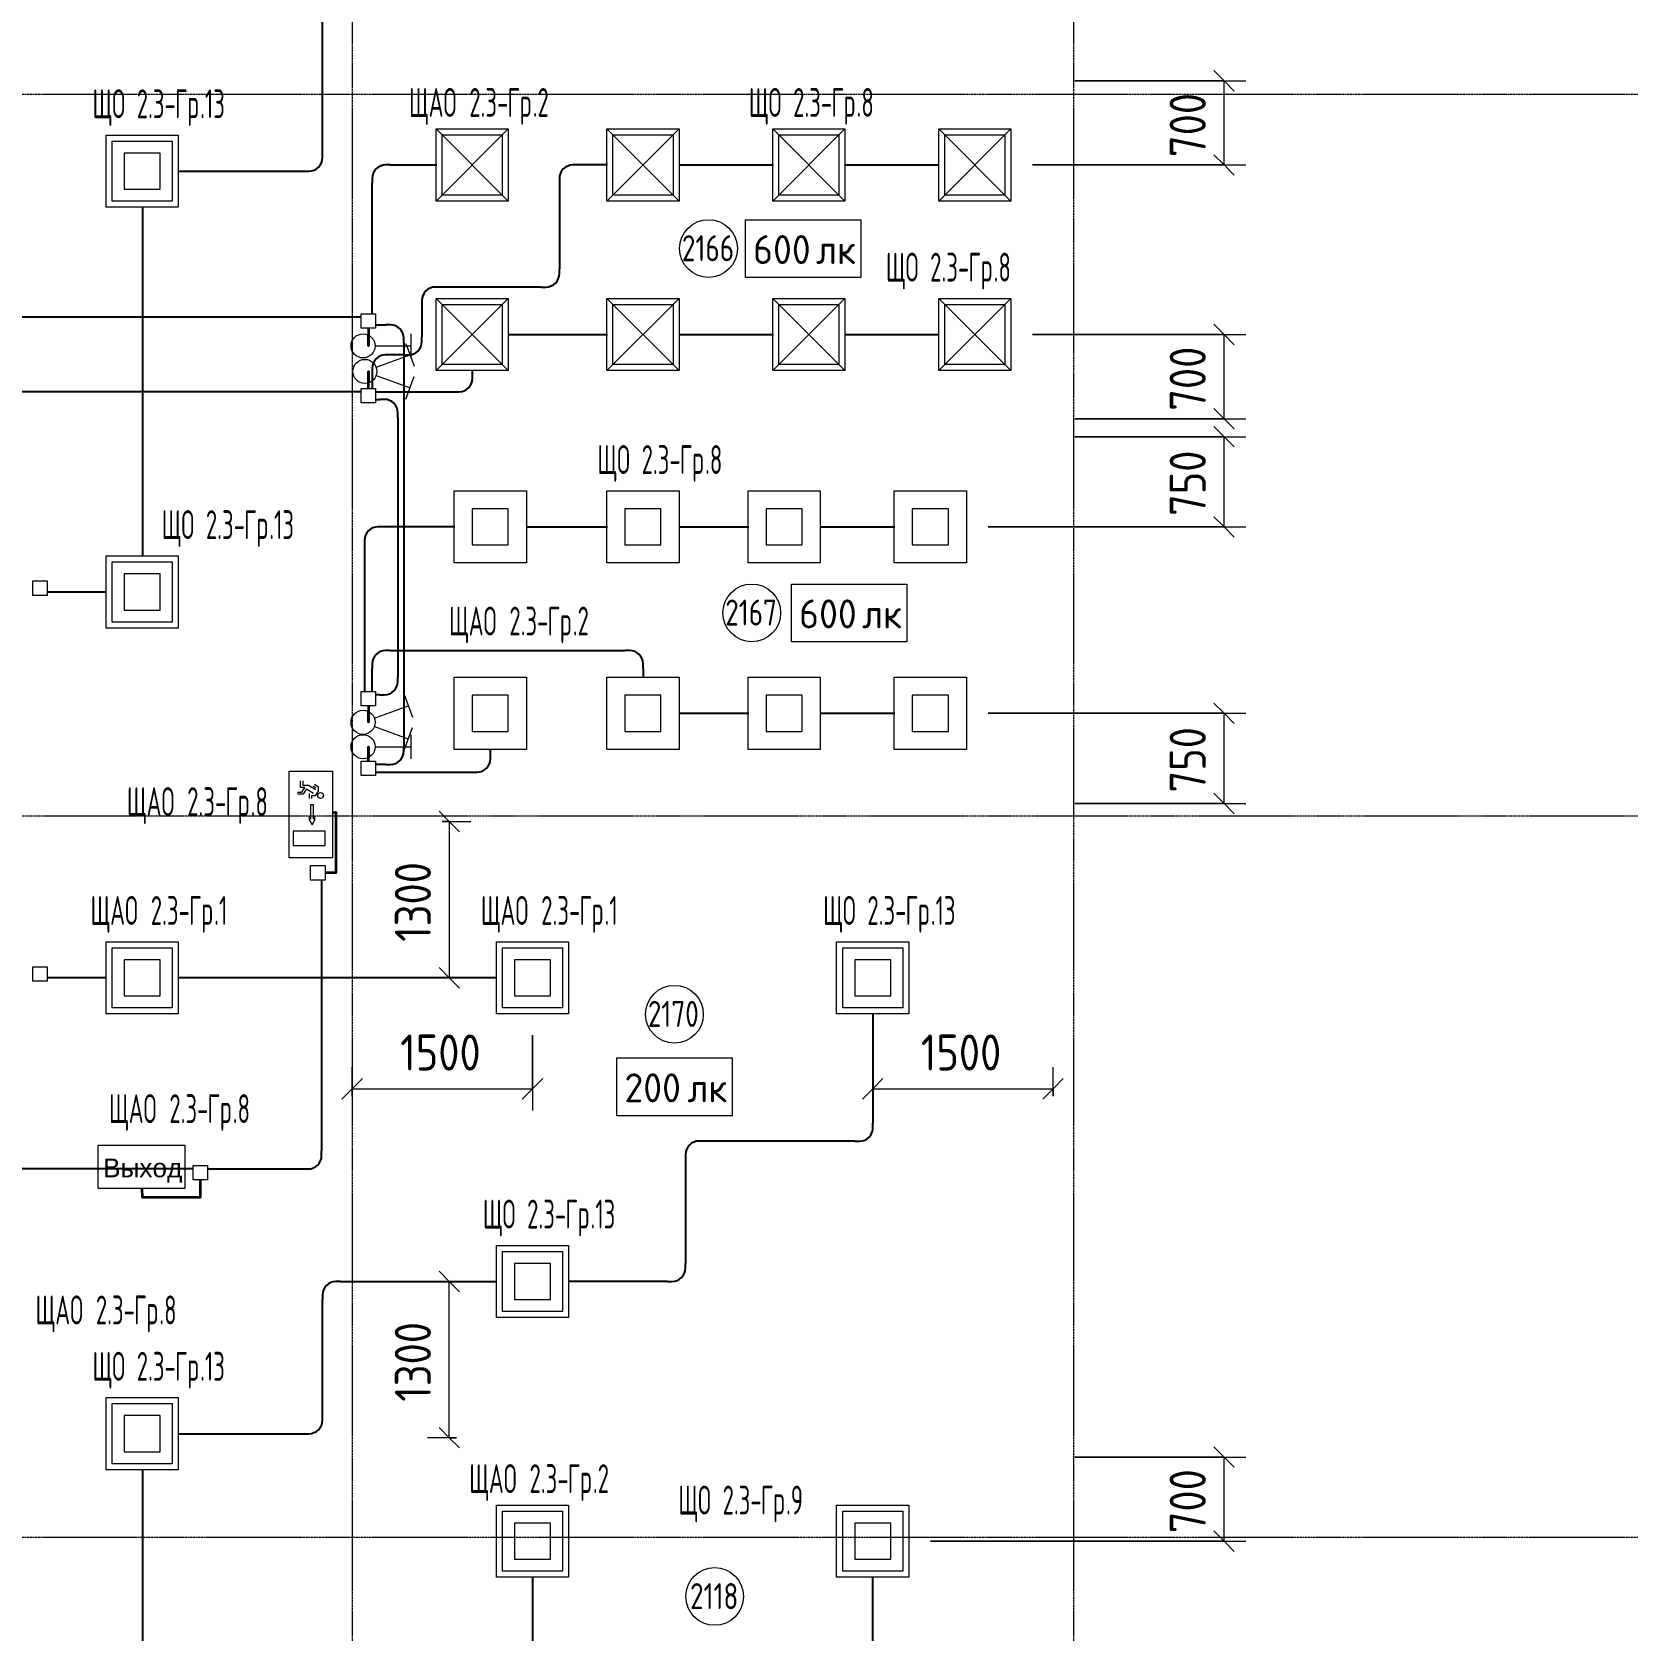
# Model space of a CAD drawing. Header units: millimetres. Extents: x -4730 to 98194, y -4296 to 93388.
# Drawn here: x 84838 to 98194, y 53724 to 67020 of the extents above; entities that cross this region are included whole.
import ezdxf

# ---------------------------------------------------------------- set-up
doc = ezdxf.new("R2010")
doc.units = ezdxf.units.MM
doc.linetypes.add('Линия сетки', pattern=[22.225, 12.7, -3.175, 3.175, -3.175])
for name, color, linetype, lineweight, true_color in [('Короба', 7, 'Continuous', 25, 0x008000), ('Соединительные детали коробов', 7, 'Continuous', 25, 0x008000), ('Типовые аннотации', 5, 'Continuous', 18, 0x0000ff)]:
    doc.layers.add(name, color=color, linetype=linetype, lineweight=lineweight, true_color=true_color)
for name, color, linetype, lineweight in [('Марки помещений', 7, 'Continuous', 9), ('Марки силовых электроприборов', 7, 'Continuous', 9), ('Оси', 7, 'Continuous', 9), ('Провода', 7, 'Continuous', 35), ('Размеры', 7, 'Continuous', 9), ('Размеры-120', 7, 'Continuous', 9)]:
    doc.layers.add(name, color=color, linetype=linetype, lineweight=lineweight)
doc.styles.add('Arial', font='arial.ttf', dxfattribs={"height": 156})
doc.styles.add('GOST Common', font='GOST_Common.ttf', dxfattribs={"width": 0.6, "height": 240})
doc.styles.add('GOST Common_2', font='GOST_Common.ttf', dxfattribs={"height": 240})
doc.styles.add('GOST Common_3', font='GOST_Common.ttf', dxfattribs={"width": 0.9, "height": 300})
doc.styles.add('GOST Common_4', font='GOST_Common.ttf', dxfattribs={"width": 0.8, "height": 216})
doc.dimstyles.new('ADSK_Проверочный', dxfattribs={"dimscale": 304.8, "dimtxt": 301.714499, "dimasz": 0.556693, "dimexe": 0.590551, "dimexo": 0.590551, "dimgap": 0.19685, "dimtad": 1, "dimdec": 3, "dimrnd": 0.001, "dimdsep": 46, "dimtxsty": 'GOST Common_3', "dimblk1": 'OBLIQUE', "dimblk2": 'OBLIQUE', "dimsah": 1, "dimcen": 0.09, "dimazin": 0, "dimtfac": 1, "dimtdec": 4, "dimtix": 1, "dimtmove": 0, "dimatfit": 3, "dimfxl": 1, "dimtvp": 1, "dimtolj": 1, "dimtzin": 0, "dimarcsym": 2})

# ---------------------------------------------------------------- blocks, each defined once
blk = doc.blocks.new('M_Короб_ отвод - Плоский торец - ПВХ - Стандартная-2386742-2-й этаж')
at = {"layer": 'Соединительные детали коробов'}
for p, q in [((0, 111.95), (0, 150.05)), ((-150.05, 0), (-111.95, 0))]:
    blk.add_line(p, q, dxfattribs=at)
blk.add_arc((-111.95, 111.95), 111.95, 270, 0, dxfattribs=at)
blk = doc.blocks.new('DIMBLOCK235-2-й этаж')
at = {"layer": 'Размеры-120'}
for p, q in [((94752, 66615), (94667, 66700)), ((93510, 66615), (94932, 66615)), ((94752, 66615), (93510, 66615)), ((94752, 65915), (94752, 66615)), ((94752, 66615), (94837, 66530)), ((94752, 65915), (94667, 66000)), ((93159, 65915), (94932, 65915)), ((94752, 65915), (93159, 65915)), ((94752, 65915), (94837, 65830))]:
    blk.add_line(p, q, dxfattribs=at)
at = {"layer": 'Размеры-120', "color": 0, "insert": (94300, 65981), "char_height": 300, "width": 681.16, "attachment_point": 1, "rotation": 90, "line_spacing_factor": 1.022761, "style": 'GOST Common_3'}
blk.add_mtext('700', dxfattribs=at)
blk = doc.blocks.new('_Oblique')
at = {"color": 0, "linetype": 'ByBlock', "lineweight": -2}
blk.add_line((-0.5, -0.5), (0.5, 0.5), dxfattribs=at)
blk = doc.blocks.new('DIMBLOCK236-2-й этаж')
at = {"layer": 'Размеры-120'}
for p, q in [((94752, 64505), (94667, 64590)), ((93159, 64505), (94932, 64505)), ((94752, 64505), (93159, 64505)), ((94752, 63805), (94752, 64505)), ((94752, 64505), (94837, 64420)), ((94752, 63805), (94667, 63890)), ((93510, 63805), (94932, 63805)), ((94752, 63805), (93510, 63805)), ((94752, 63805), (94837, 63720))]:
    blk.add_line(p, q, dxfattribs=at)
at = {"layer": 'Размеры-120', "color": 0, "insert": (94300, 63871), "char_height": 300, "width": 681.16, "attachment_point": 1, "rotation": 90, "line_spacing_factor": 1.022761, "style": 'GOST Common_3'}
blk.add_mtext('700', dxfattribs=at)
blk = doc.blocks.new('DIMBLOCK237-2-й этаж')
at = {"layer": 'Размеры-120'}
for p, q in [((94752, 63655), (94667, 63740)), ((93510, 63655), (94932, 63655)), ((94752, 63655), (93510, 63655)), ((94752, 62905), (94752, 63655)), ((94752, 63655), (94837, 63570)), ((94752, 62905), (94667, 62990)), ((92789, 62905), (94932, 62905)), ((94752, 62905), (92789, 62905)), ((94752, 62905), (94837, 62820))]:
    blk.add_line(p, q, dxfattribs=at)
at = {"layer": 'Размеры-120', "color": 0, "insert": (94300, 62996), "char_height": 300, "width": 681.16, "attachment_point": 1, "rotation": 90, "line_spacing_factor": 1.022761, "style": 'GOST Common_3'}
blk.add_mtext('750', dxfattribs=at)
blk = doc.blocks.new('DIMBLOCK238-2-й этаж')
at = {"layer": 'Размеры-120'}
for p, q in [((94752, 61355), (94667, 61440)), ((92789, 61355), (94932, 61355)), ((94752, 61355), (92789, 61355)), ((94752, 60605), (94752, 61355)), ((94752, 61355), (94837, 61270)), ((94752, 60605), (94667, 60690)), ((93510, 60605), (94932, 60605)), ((94752, 60605), (93510, 60605)), ((94752, 60605), (94837, 60520))]:
    blk.add_line(p, q, dxfattribs=at)
at = {"layer": 'Размеры-120', "color": 0, "insert": (94300, 60696), "char_height": 300, "width": 681.16, "attachment_point": 1, "rotation": 90, "line_spacing_factor": 1.022761, "style": 'GOST Common_3'}
blk.add_mtext('750', dxfattribs=at)
blk = doc.blocks.new('DIMBLOCK239-2-й этаж')
at = {"layer": 'Размеры-120'}
for p, q in [((88308, 60455), (88223, 60540)), ((88248, 60455), (88488, 60455)), ((88308, 60455), (88248, 60455)), ((88308, 60455), (88308, 59155)), ((88308, 60455), (88392, 60370)), ((88308, 59155), (88223, 59240)), ((88525, 59155), (88128, 59155)), ((88308, 59155), (88392, 59070)), ((88308, 59155), (88525, 59155))]:
    blk.add_line(p, q, dxfattribs=at)
at = {"layer": 'Размеры-120', "color": 0, "insert": (87855, 59455), "char_height": 300, "width": 840.71, "attachment_point": 1, "rotation": 90, "line_spacing_factor": 1.022761, "style": 'GOST Common_3'}
blk.add_mtext('1300', dxfattribs=at)
blk = doc.blocks.new('DIMBLOCK240-2-й этаж')
at = {"layer": 'Размеры-120'}
for p, q in [((88525, 56630), (88128, 56630)), ((88308, 56630), (88223, 56715)), ((88308, 55330), (88308, 56630)), ((88308, 56630), (88392, 56545)), ((88308, 56630), (88525, 56630)), ((88368, 55330), (88128, 55330)), ((88308, 55330), (88223, 55415)), ((88308, 55330), (88392, 55245)), ((88308, 55330), (88368, 55330))]:
    blk.add_line(p, q, dxfattribs=at)
at = {"layer": 'Размеры-120', "color": 0, "insert": (87855, 55630), "char_height": 300, "width": 840.71, "attachment_point": 1, "rotation": 90, "line_spacing_factor": 1.022761, "style": 'GOST Common_3'}
blk.add_mtext('1300', dxfattribs=at)
blk = doc.blocks.new('DIMBLOCK241-2-й этаж')
at = {"layer": 'Размеры-120'}
for p, q in [((89000, 58678), (89000, 58052)), ((89000, 58232), (89000, 58678)), ((87500, 58172), (87500, 58412)), ((87500, 58232), (87585, 58317)), ((89000, 58232), (89085, 58317)), ((87500, 58232), (87415, 58147)), ((87500, 58232), (89000, 58232)), ((87500, 58232), (87500, 58172)), ((89000, 58232), (88915, 58147))]:
    blk.add_line(p, q, dxfattribs=at)
at = {"layer": 'Размеры-120', "color": 0, "insert": (87900, 58684), "char_height": 300, "width": 840.71, "attachment_point": 1, "line_spacing_factor": 1.022761, "style": 'GOST Common_3'}
blk.add_mtext('1500', dxfattribs=at)
blk = doc.blocks.new('DIMBLOCK242-2-й этаж')
at = {"layer": 'Размеры-120'}
for p, q in [((91830, 58678), (91830, 58052)), ((91830, 58232), (91830, 58678)), ((93330, 58172), (93330, 58412)), ((91830, 58232), (91915, 58317)), ((93330, 58232), (93415, 58317)), ((91830, 58232), (91745, 58147)), ((91830, 58232), (93330, 58232)), ((93330, 58232), (93245, 58147)), ((93330, 58232), (93330, 58172))]:
    blk.add_line(p, q, dxfattribs=at)
at = {"layer": 'Размеры-120', "color": 0, "insert": (92230, 58684), "char_height": 300, "width": 840.71, "attachment_point": 1, "line_spacing_factor": 1.022761, "style": 'GOST Common_3'}
blk.add_mtext('1500', dxfattribs=at)
blk = doc.blocks.new('DIMBLOCK253-2-й этаж')
at = {"layer": 'Размеры-120'}
for p, q in [((93510, 55170), (94932, 55170)), ((94752, 55170), (93510, 55170)), ((94752, 55170), (94667, 55255)), ((94752, 54470), (94752, 55170)), ((94752, 55170), (94837, 55085)), ((94752, 54470), (94667, 54555)), ((92310, 54470), (94932, 54470)), ((94752, 54470), (92310, 54470)), ((94752, 54470), (94837, 54385))]:
    blk.add_line(p, q, dxfattribs=at)
at = {"layer": 'Размеры-120', "color": 0, "insert": (94300, 54536), "char_height": 300, "width": 681.16, "attachment_point": 1, "rotation": 90, "line_spacing_factor": 1.022761, "style": 'GOST Common_3'}
blk.add_mtext('700', dxfattribs=at)
blk = doc.blocks.new('Морка помещения_освещённость_ - Морка помещения_освещённость_-1484368-2-й этаж')
at = {"layer": 'Марки помещений', "color": 190, "true_color": 0x8000ff}
for p, q in [((-4, 0), (-4, 4)), ((-4, 4), (4, 4)), ((4, 4), (4, 0)), ((4, 0), (-4, 0))]:
    blk.add_line(p, q, dxfattribs=at)
blk = doc.blocks.new('ADSK_Марка_Помещение_1_ГОСТ21-501-2011 - Номер-85995-2-й этаж')
at = {"layer": 'Марки помещений'}
blk.add_circle((0, 0), 2, dxfattribs=at)

msp = doc.modelspace()

# ---------------------------------------------------------------- linework, layer by layer
at = {"layer": 'Короба'}
for p, q in [((87252.7025, 66014.0053), (87252.7025, 67684.5934)), ((86052.7025, 65863.9553), (87102.6525, 65863.9553)), ((87816.5268, 65915), (88203.6803, 65915)), ((89623.6803, 65915), (89373.7303, 65915)), ((90218.6803, 65915), (91003.6803, 65915)), ((91598.6803, 65915), (92383.6803, 65915)), ((87666.4768, 64677.3547), (87666.4768, 65764.95)), ((89223.6803, 65764.95), (89223.6803, 65050.05)), ((85755.2025, 65566.4553), (85755.2025, 62661.4553)), ((89073.6303, 64900), (88230.05, 64900)), ((87574.9768, 64648.8547), (84670.4687, 64648.8547)), ((88080, 64749.95), (88080, 64485.05)), ((87694.9768, 64585.8547), (87779.9268, 64585.8547)), ((87929.9768, 64435.8047), (87929.9768, 61078.9047)), ((88798.6803, 64505), (89623.6803, 64505)), ((90218.6803, 64505), (91003.6803, 64505)), ((91598.6803, 64505), (92383.6803, 64505)), ((87929.95, 64335), (87816.5268, 64335)), ((87666.4768, 64184.95), (87666.4768, 64057.3547)), ((88501.1803, 64178.9047), (88501.1803, 64207.5)), ((87574.9768, 64028.8547), (84670.4687, 64028.8547)), ((87694.9768, 64028.8547), (88351.1303, 64028.8547)), ((87694.9768, 63965.8547), (87729.95, 63965.8547)), ((87880, 63815.8047), (87880, 61658.9047)), ((88353.8118, 62905), (87753.5268, 62905)), ((88948.8118, 62905), (89623.6803, 62905)), ((90218.6803, 62905), (90798.7334, 62905)), ((91393.7334, 62905), (92013.8118, 62905)), ((87603.4768, 62754.95), (87603.4768, 61537.3547)), ((84962.9683, 62363.9553), (85457.7025, 62363.9553)), ((87816.5268, 61877.3547), (89771.1303, 61877.3547)), ((87666.4768, 61537.3547), (87666.4768, 61727.3047)), ((89921.1803, 61727.3047), (89921.1803, 61652.5)), ((87729.95, 61508.8547), (87694.9768, 61508.8547)), ((90218.6803, 61355), (90798.7334, 61355)), ((91393.7334, 61355), (92013.8118, 61355)), ((88651.3118, 61015.9047), (88651.3118, 61057.5)), ((87779.9268, 60928.8547), (87694.9768, 60928.8547)), ((87694.9768, 60865.8547), (88501.2618, 60865.8547)), ((87246.1121, 59967.8696), (87246.1121, 57715.7016)), ((85457.7025, 59155), (84962.9683, 59155)), ((88704.764, 59155), (86052.7025, 59155)), ((91832.264, 58857.5), (91832.264, 57947.55)), ((91682.214, 57797.5), (90422.314, 57797.5)), ((86177.6532, 57565.6516), (84697.6532, 57565.6516)), ((86297.6532, 57565.6516), (87096.0621, 57565.6516)), ((90272.264, 57647.45), (90272.264, 56780.05)), ((87402.7525, 56630), (88704.764, 56630)), ((90122.214, 56630), (89299.764, 56630)), ((87252.7025, 55514.0053), (87252.7025, 56479.95)), ((86052.7025, 55363.9553), (87102.6525, 55363.9553)), ((85755.2025, 55066.4553), (85755.2025, 52161.4553)), ((89002.264, 53610.05), (89002.264, 54172.5)), ((91832.264, 53382.5), (91832.264, 54172.5))]:
    msp.add_line(p, q, dxfattribs=at)
at = {"layer": 'Оси', "linetype": 'Линия сетки'}
for p, q in [((87500, 93388.3703), (87500, -3096.3487)), ((93500, 93388.3703), (93500, -3096.3487)), ((98194.2682, 66500), (-3530.0173, 66500)), ((98194.2682, 60500), (-3530.0173, 60500)), ((98194.2682, 54500), (-3530.0173, 54500))]:
    msp.add_line(p, q, dxfattribs=at)
at = {"layer": 'Провода', "flags": 128}
for points in [[(87634.9754, 64557.3547), (87634.972, 64410.3002), (87634.972, 64499.9382)], [(87634.9754, 64057.3547), (87634.972, 64198.5512), (87634.972, 64102.9487)], [(87634.9753, 61417.3547), (87634.972, 61280), (87634.972, 61369.638)], [(87634.9752, 60957.3547), (87634.972, 61077.2931), (87634.972, 60987.6551)], [(87336.7452, 60530.5297), (87364.1421, 60533.0607), (87364.1421, 60027.8716), (87274.6121, 60027.8704)], [(85751.487, 57403.2548), (85752.9385, 57330), (86237.6484, 57330), (86237.6518, 57474.1516)]]:
    msp.add_lwpolyline(points, dxfattribs=at)
at = {"layer": 'Типовые аннотации'}
for p, q in [((85452.9385, 66163.9553), (86052.9385, 66163.9553)), ((85452.9385, 65563.9553), (85452.9385, 66163.9553)), ((85502.9385, 66113.9553), (86002.9385, 66113.9553)), ((85502.9385, 65613.9553), (85502.9385, 66113.9553)), ((86002.9385, 66113.9553), (86002.9385, 65613.9553)), ((86052.9385, 66163.9553), (86052.9385, 65563.9553)), ((89618.9163, 66215), (90218.9163, 66215)), ((89618.9163, 65615), (89618.9163, 66215)), ((89618.9163, 66215), (90218.9163, 65615)), ((89618.9163, 65615), (90218.9163, 66215)), ((89668.9163, 66165), (90168.9163, 66165)), ((89668.9163, 65665), (89668.9163, 66165)), ((90168.9163, 66165), (90168.9163, 65665)), ((90218.9163, 66215), (90218.9163, 65615)), ((90998.9163, 66215), (91598.9163, 66215)), ((90998.9163, 65615), (90998.9163, 66215)), ((90998.9163, 66215), (91598.9163, 65615)), ((90998.9163, 65615), (91598.9163, 66215)), ((91048.9163, 66165), (91548.9163, 66165)), ((91048.9163, 65665), (91048.9163, 66165)), ((91548.9163, 66165), (91548.9163, 65665)), ((91598.9163, 66215), (91598.9163, 65615)), ((92378.9163, 66215), (92978.9163, 66215)), ((92378.9163, 65615), (92378.9163, 66215)), ((92378.9163, 66215), (92978.9163, 65615)), ((92378.9163, 65615), (92978.9163, 66215)), ((92428.9163, 66165), (92928.9163, 66165)), ((92428.9163, 65665), (92428.9163, 66165)), ((92928.9163, 66165), (92928.9163, 65665)), ((92978.9163, 66215), (92978.9163, 65615)), ((85602.9385, 66013.9553), (85602.9385, 65713.9553)), ((85902.9385, 66013.9553), (85602.9385, 66013.9553)), ((85902.9385, 65713.9553), (85902.9385, 66013.9553)), ((85602.9385, 65713.9553), (85902.9385, 65713.9553)), ((86002.9385, 65613.9553), (85502.9385, 65613.9553)), ((90218.9163, 65615), (89618.9163, 65615)), ((90168.9163, 65665), (89668.9163, 65665)), ((91598.9163, 65615), (90998.9163, 65615)), ((91548.9163, 65665), (91048.9163, 65665)), ((92978.9163, 65615), (92378.9163, 65615)), ((92928.9163, 65665), (92428.9163, 65665)), ((86052.9385, 65563.9553), (85452.9385, 65563.9553)), ((88198.9163, 64805), (88798.9163, 64805)), ((88198.9163, 64205), (88198.9163, 64805)), ((88198.9163, 64805), (88798.9163, 64205)), ((88198.9163, 64205), (88798.9163, 64805)), ((88798.9163, 64805), (88798.9163, 64205)), ((89618.9163, 64805), (90218.9163, 64805)), ((89618.9163, 64205), (89618.9163, 64805)), ((89618.9163, 64805), (90218.9163, 64205)), ((89618.9163, 64205), (90218.9163, 64805)), ((90218.9163, 64805), (90218.9163, 64205)), ((90998.9163, 64805), (91598.9163, 64805)), ((90998.9163, 64205), (90998.9163, 64805)), ((90998.9163, 64805), (91598.9163, 64205)), ((90998.9163, 64205), (91598.9163, 64805)), ((91598.9163, 64805), (91598.9163, 64205)), ((92378.9163, 64805), (92978.9163, 64805)), ((92378.9163, 64205), (92378.9163, 64805)), ((92378.9163, 64805), (92978.9163, 64205)), ((92378.9163, 64205), (92978.9163, 64805)), ((92978.9163, 64805), (92978.9163, 64205)), ((88248.9163, 64755), (88748.9163, 64755)), ((88248.9163, 64255), (88248.9163, 64755)), ((88748.9163, 64755), (88748.9163, 64255)), ((89668.9163, 64755), (90168.9163, 64755)), ((89668.9163, 64255), (89668.9163, 64755)), ((90168.9163, 64755), (90168.9163, 64255)), ((91048.9163, 64755), (91548.9163, 64755)), ((91048.9163, 64255), (91048.9163, 64755)), ((91548.9163, 64755), (91548.9163, 64255)), ((92428.9163, 64755), (92928.9163, 64755)), ((92428.9163, 64255), (92428.9163, 64755)), ((92928.9163, 64755), (92928.9163, 64255)), ((87947.3184, 64429.3285), (88015.7224, 64241.39)), ((87699.6126, 64232.7532), (87981.5204, 64335.3593)), ((88748.9163, 64255), (88248.9163, 64255)), ((90168.9163, 64255), (89668.9163, 64255)), ((91548.9163, 64255), (91048.9163, 64255)), ((92928.9163, 64255), (92428.9163, 64255)), ((87699.6126, 64164.3492), (87981.5204, 64061.7431)), ((87947.3184, 63967.7739), (88015.7224, 64155.7124)), ((88798.9163, 64205), (88198.9163, 64205)), ((90218.9163, 64205), (89618.9163, 64205)), ((91598.9163, 64205), (90998.9163, 64205)), ((92978.9163, 64205), (92378.9163, 64205)), ((88349.0479, 63205), (88949.0479, 63205)), ((88349.0479, 62605), (88349.0479, 63205)), ((88949.0479, 63205), (88949.0479, 62605)), ((89618.9163, 63205), (90218.9163, 63205)), ((89618.9163, 62605), (89618.9163, 63205)), ((90218.9163, 63205), (90218.9163, 62605)), ((90793.9694, 63205), (91393.9694, 63205)), ((90793.9694, 62605), (90793.9694, 63205)), ((91393.9694, 63205), (91393.9694, 62605)), ((92009.0479, 63205), (92609.0479, 63205)), ((92009.0479, 62605), (92009.0479, 63205)), ((92609.0479, 63205), (92609.0479, 62605)), ((88499.0479, 63055), (88499.0479, 62755)), ((88799.0479, 63055), (88499.0479, 63055)), ((88799.0479, 62755), (88799.0479, 63055)), ((89768.9163, 63055), (89768.9163, 62755)), ((90068.9163, 63055), (89768.9163, 63055)), ((90068.9163, 62755), (90068.9163, 63055)), ((90943.9694, 63055), (90943.9694, 62755)), ((91243.9694, 63055), (90943.9694, 63055)), ((91243.9694, 62755), (91243.9694, 63055)), ((92159.0479, 63055), (92159.0479, 62755)), ((92459.0479, 63055), (92159.0479, 63055)), ((92459.0479, 62755), (92459.0479, 63055)), ((85452.9385, 62663.9553), (86052.9385, 62663.9553)), ((85452.9385, 62063.9553), (85452.9385, 62663.9553)), ((86052.9385, 62663.9553), (86052.9385, 62063.9553)), ((88499.0479, 62755), (88799.0479, 62755)), ((89768.9163, 62755), (90068.9163, 62755)), ((90943.9694, 62755), (91243.9694, 62755)), ((92159.0479, 62755), (92459.0479, 62755)), ((85502.9385, 62613.9553), (86002.9385, 62613.9553)), ((85502.9385, 62113.9553), (85502.9385, 62613.9553)), ((85602.9385, 62513.9553), (85602.9385, 62213.9553)), ((85902.9385, 62513.9553), (85602.9385, 62513.9553)), ((85902.9385, 62213.9553), (85902.9385, 62513.9553)), ((86002.9385, 62613.9553), (86002.9385, 62113.9553)), ((88949.0479, 62605), (88349.0479, 62605)), ((90218.9163, 62605), (89618.9163, 62605)), ((91393.9694, 62605), (90793.9694, 62605)), ((92609.0479, 62605), (92009.0479, 62605)), ((86002.9385, 62113.9553), (85502.9385, 62113.9553)), ((85602.9385, 62213.9553), (85902.9385, 62213.9553)), ((86052.9385, 62063.9553), (85452.9385, 62063.9553)), ((89618.9163, 61655), (90218.9163, 61655)), ((89618.9163, 61055), (89618.9163, 61655)), ((90218.9163, 61655), (90218.9163, 61055)), ((90793.9694, 61655), (91393.9694, 61655)), ((90793.9694, 61055), (90793.9694, 61655)), ((91393.9694, 61655), (91393.9694, 61055)), ((92009.0479, 61655), (92609.0479, 61655)), ((92009.0479, 61055), (92009.0479, 61655)), ((92609.0479, 61655), (92609.0479, 61055)), ((87932.3184, 61510.7773), (88000.7224, 61322.8388)), ((89768.9163, 61505), (89768.9163, 61205)), ((90068.9163, 61505), (89768.9163, 61505)), ((90068.9163, 61205), (90068.9163, 61505)), ((90943.9694, 61505), (90943.9694, 61205)), ((91243.9694, 61505), (90943.9694, 61505)), ((91243.9694, 61205), (91243.9694, 61505)), ((92159.0479, 61505), (92159.0479, 61205)), ((92459.0479, 61505), (92159.0479, 61505)), ((92459.0479, 61205), (92459.0479, 61505)), ((87684.6126, 61314.202), (87966.5204, 61416.8081)), ((87684.6126, 61245.798), (87966.5204, 61143.1919)), ((87932.3184, 61049.2227), (88000.7224, 61237.1612)), ((89768.9163, 61205), (90068.9163, 61205)), ((90943.9694, 61205), (91243.9694, 61205)), ((92159.0479, 61205), (92459.0479, 61205)), ((90218.9163, 61055), (89618.9163, 61055)), ((91393.9694, 61055), (90793.9694, 61055)), ((92609.0479, 61055), (92009.0479, 61055)), ((91530, 59455), (92130, 59455)), ((91530, 58855), (91530, 59455)), ((92130, 59455), (92130, 58855)), ((91580, 59405), (92080, 59405)), ((91580, 58905), (91580, 59405)), ((91680, 59305), (91680, 59005)), ((91980, 59305), (91680, 59305)), ((91980, 59005), (91980, 59305)), ((92080, 59405), (92080, 58905)), ((92080, 58905), (91580, 58905)), ((91680, 59005), (91980, 59005)), ((92130, 58855), (91530, 58855)), ((88700, 56930), (89300, 56930)), ((88700, 56330), (88700, 56930)), ((89300, 56930), (89300, 56330)), ((88750, 56880), (89250, 56880)), ((88750, 56380), (88750, 56880)), ((88850, 56780), (88850, 56480)), ((89150, 56780), (88850, 56780)), ((89150, 56480), (89150, 56780)), ((89250, 56880), (89250, 56380)), ((89250, 56380), (88750, 56380)), ((88850, 56480), (89150, 56480)), ((89300, 56330), (88700, 56330)), ((85452.9385, 55663.9553), (86052.9385, 55663.9553)), ((85452.9385, 55063.9553), (85452.9385, 55663.9553)), ((85502.9385, 55613.9553), (86002.9385, 55613.9553)), ((85502.9385, 55113.9553), (85502.9385, 55613.9553)), ((86002.9385, 55613.9553), (86002.9385, 55113.9553)), ((86052.9385, 55663.9553), (86052.9385, 55063.9553)), ((85602.9385, 55513.9553), (85602.9385, 55213.9553)), ((85902.9385, 55513.9553), (85602.9385, 55513.9553)), ((85902.9385, 55213.9553), (85902.9385, 55513.9553)), ((85602.9385, 55213.9553), (85902.9385, 55213.9553)), ((86052.9385, 55063.9553), (85452.9385, 55063.9553)), ((86002.9385, 55113.9553), (85502.9385, 55113.9553)), ((91530, 54770), (92130, 54770)), ((91530, 54170), (91530, 54770)), ((92130, 54770), (92130, 54170)), ((91580, 54720), (92080, 54720)), ((91580, 54220), (91580, 54720)), ((92080, 54720), (92080, 54220)), ((91680, 54620), (91680, 54320)), ((91980, 54620), (91680, 54620)), ((91980, 54320), (91980, 54620)), ((91680, 54320), (91980, 54320)), ((92130, 54170), (91530, 54170)), ((92080, 54220), (91580, 54220))]:
    msp.add_line(p, q, dxfattribs=at)
at = {"layer": 'Типовые аннотации', "color": 1, "true_color": 0xff0000}
for p, q in [((88198.9163, 66215), (88798.9163, 66215)), ((88198.9163, 65615), (88198.9163, 66215)), ((88198.9163, 66215), (88798.9163, 65615)), ((88198.9163, 65615), (88798.9163, 66215)), ((88248.9163, 66165), (88748.9163, 66165)), ((88248.9163, 65665), (88248.9163, 66165)), ((88748.9163, 66165), (88748.9163, 65665)), ((88798.9163, 66215), (88798.9163, 65615)), ((88798.9163, 65615), (88198.9163, 65615)), ((88748.9163, 65665), (88248.9163, 65665)), ((87990.6433, 64310.3002), (87990.6433, 64510.3002)), ((87690.6433, 64410.3002), (87990.6433, 64410.3002)), ((88349.0479, 61655), (88949.0479, 61655)), ((88349.0479, 61055), (88349.0479, 61655)), ((88949.0479, 61655), (88949.0479, 61055)), ((88499.0479, 61505), (88499.0479, 61205)), ((88799.0479, 61505), (88499.0479, 61505)), ((88799.0479, 61205), (88799.0479, 61505)), ((87990.6433, 60977.2931), (87990.6433, 61177.2931)), ((88499.0479, 61205), (88799.0479, 61205)), ((87690.6433, 61077.2931), (87990.6433, 61077.2931)), ((88949.0479, 61055), (88349.0479, 61055)), ((87154.6121, 60087.8696), (87274.6121, 60087.8696)), ((87154.6121, 59967.8696), (87154.6121, 60087.8696)), ((87274.6121, 60087.8696), (87274.6121, 59967.8696)), ((87274.6121, 59967.8696), (87154.6121, 59967.8696)), ((85452.9385, 59455), (86052.9385, 59455)), ((85452.9385, 58855), (85452.9385, 59455)), ((86052.9385, 59455), (86052.9385, 58855)), ((88700, 59455), (89300, 59455)), ((88700, 58855), (88700, 59455)), ((89300, 59455), (89300, 58855)), ((85502.9385, 59405), (86002.9385, 59405)), ((85502.9385, 58905), (85502.9385, 59405)), ((85602.9385, 59305), (85602.9385, 59005)), ((85902.9385, 59305), (85602.9385, 59305)), ((85902.9385, 59005), (85902.9385, 59305)), ((86002.9385, 59405), (86002.9385, 58905)), ((88750, 59405), (89250, 59405)), ((88750, 58905), (88750, 59405)), ((88850, 59305), (88850, 59005)), ((89150, 59305), (88850, 59305)), ((89150, 59005), (89150, 59305)), ((89250, 59405), (89250, 58905)), ((84842.9683, 59246.5), (84962.9683, 59246.5)), ((84842.9683, 59126.5), (84842.9683, 59246.5)), ((84962.9683, 59246.5), (84962.9683, 59126.5)), ((84962.9683, 59126.5), (84842.9683, 59126.5)), ((86002.9385, 58905), (85502.9385, 58905)), ((85602.9385, 59005), (85902.9385, 59005)), ((89250, 58905), (88750, 58905)), ((88850, 59005), (89150, 59005)), ((86052.9385, 58855), (85452.9385, 58855)), ((89300, 58855), (88700, 58855)), ((86177.6532, 57594.1516), (86297.6532, 57594.1516)), ((86177.6532, 57474.1516), (86177.6532, 57594.1516)), ((86297.6532, 57594.1516), (86297.6532, 57474.1516)), ((86297.6532, 57474.1516), (86177.6532, 57474.1516)), ((88700, 54770), (89300, 54770)), ((88700, 54170), (88700, 54770)), ((89300, 54770), (89300, 54170)), ((88750, 54720), (89250, 54720)), ((88750, 54220), (88750, 54720)), ((89250, 54720), (89250, 54220)), ((88850, 54620), (88850, 54320)), ((89150, 54620), (88850, 54620)), ((89150, 54320), (89150, 54620)), ((88850, 54320), (89150, 54320)), ((89300, 54170), (88700, 54170)), ((89250, 54220), (88750, 54220))]:
    msp.add_line(p, q, dxfattribs=at)
at = {"layer": 'Типовые аннотации', "color": 7}
for p, q in [((87574.9768, 64677.3547), (87694.9768, 64677.3547)), ((87574.9768, 64557.3547), (87574.9768, 64677.3547)), ((87694.9768, 64677.3547), (87694.9768, 64557.3547)), ((87694.9768, 64557.3547), (87574.9768, 64557.3547)), ((87574.9768, 64057.3547), (87694.9768, 64057.3547)), ((87574.9768, 63937.3547), (87574.9768, 64057.3547)), ((87694.9768, 64057.3547), (87694.9768, 63937.3547)), ((87694.9768, 63937.3547), (87574.9768, 63937.3547)), ((87574.9768, 60957.3547), (87694.9768, 60957.3547)), ((87574.9768, 60837.3547), (87574.9768, 60957.3547)), ((87694.9768, 60957.3547), (87694.9768, 60837.3547)), ((87694.9768, 60837.3547), (87574.9768, 60837.3547))]:
    msp.add_line(p, q, dxfattribs=at)
at = {"layer": 'Типовые аннотации', "color": 16, "true_color": 0x800000}
for p, q in [((84842.9683, 62455.4553), (84962.9683, 62455.4553)), ((84842.9683, 62335.4553), (84842.9683, 62455.4553)), ((84962.9683, 62455.4553), (84962.9683, 62335.4553)), ((84962.9683, 62335.4553), (84842.9683, 62335.4553)), ((87574.9768, 61537.3547), (87694.9768, 61537.3547)), ((87574.9768, 61417.3547), (87574.9768, 61537.3547)), ((87694.9768, 61537.3547), (87694.9768, 61417.3547)), ((87694.9768, 61417.3547), (87574.9768, 61417.3547))]:
    msp.add_line(p, q, dxfattribs=at)
at = {"layer": 'Типовые аннотации', "color": 96, "true_color": 0x008000}
for p, q in [((86976.7452, 60873.9006), (87336.7452, 60873.9006)), ((86976.7452, 60153.9006), (86976.7452, 60873.9006)), ((87070.6279, 60739.1822), (87070.6279, 60793.1822)), ((87088.6279, 60793.1822), (87088.6279, 60757.1822)), ((87336.7452, 60873.9006), (87336.7452, 60153.9006)), ((87045.0202, 60699.6515), (87082.6279, 60699.6515)), ((87093.0202, 60681.6515), (87045.0202, 60681.6515)), ((87105.4509, 60739.1822), (87070.6279, 60739.1822)), ((87082.6279, 60699.6515), (87105.4509, 60739.1822)), ((87088.6279, 60757.1822), (87136.6279, 60757.1822)), ((87117.0202, 60723.2207), (87093.0202, 60681.6515)), ((87179.374, 60687.2207), (87117.0202, 60723.2207)), ((87136.6279, 60757.1822), (87198.9817, 60721.1822)), ((87144.9817, 60645.2207), (87144.9817, 60687.2207)), ((87192.9817, 60669.2207), (87162.9817, 60669.2207)), ((87162.9817, 60669.2207), (87162.9817, 60645.2207)), ((87198.9817, 60736.3976), (87176.8048, 60749.2015)), ((87185.8048, 60764.7899), (87216.9817, 60746.7899)), ((87216.9817, 60710.7899), (87192.9817, 60669.2207)), ((87216.9817, 60746.7899), (87216.9817, 60710.7899)), ((87178.7977, 60593.3795), (87154.7977, 60593.3795)), ((87154.7977, 60593.3795), (87154.7977, 60473.3795)), ((87178.7977, 60473.3795), (87178.7977, 60593.3795)), ((87274.594, 60375.2776), (87010.594, 60375.2776)), ((87010.594, 60375.2776), (87010.594, 60255.2776)), ((87154.7977, 60473.3795), (87142.7977, 60494.1641)), ((87142.7977, 60494.1641), (87142.7977, 60470.1641)), ((87142.7977, 60470.1641), (87166.7977, 60428.5949)), ((87166.7977, 60428.5949), (87190.7977, 60470.1641)), ((87190.7977, 60494.1641), (87178.7977, 60473.3795)), ((87190.7977, 60470.1641), (87190.7977, 60494.1641)), ((87274.594, 60255.2776), (87274.594, 60375.2776)), ((87010.594, 60255.2776), (87274.594, 60255.2776)), ((87336.7452, 60153.9006), (86976.7452, 60153.9006)), ((85387.9205, 57403.2548), (85387.9205, 57763.2548)), ((85387.9205, 57763.2548), (86107.9205, 57763.2548)), ((86107.9205, 57763.2548), (86107.9205, 57403.2548)), ((86107.9205, 57403.2548), (85387.9205, 57403.2548))]:
    msp.add_line(p, q, dxfattribs=at)
at = {"layer": 'Типовые аннотации', "color": 1, "true_color": 0xff0000}
for centre in [(87590.6433, 64410.3002), (87590.6433, 61077.2931)]:
    msp.add_circle(centre, 100, dxfattribs=at)
at = {"layer": 'Типовые аннотации'}
for centre in [(87605.6433, 64198.5512), (87590.6433, 61280)]:
    msp.add_circle(centre, 100, dxfattribs=at)
at = {"layer": 'Типовые аннотации', "color": 96, "true_color": 0x008000}
msp.add_circle((87237.5129, 60671.2234), 24, dxfattribs=at)

# ---------------------------------------------------------------- block references
at = {"layer": 'Марки помещений', "xscale": 120, "yscale": 120, "zscale": 120}
for p in [(90463.9871, 65219.9777), (90824.285, 62190.2281), (90180.9145, 58852.2773), (90515.8139, 54010.3412)]:
    msp.add_blockref('ADSK_Марка_Помещение_1_ГОСТ21-501-2011 - Номер-85995-2-й этаж', p, dxfattribs=at)
at = {"layer": 'Марки помещений', "color": 190, "true_color": 0x8000ff, "xscale": 120, "yscale": 120, "zscale": 120}
for p in [(91250.7099, 64979.9777), (91633.7909, 61950.2281), (90180.9145, 58008.7256)]:
    msp.add_blockref('Морка помещения_освещённость_ - Морка помещения_освещённость_-1484368-2-й этаж', p, dxfattribs=at)
at = {"layer": 'Соединительные детали коробов'}
for p in [(87252.7025, 65863.9553), (89223.6803, 64900), (88080, 64335), (88501.1803, 64028.8547), (87880, 61508.8547), (87929.9768, 60928.8547), (88651.3118, 60865.8547), (91832.264, 57797.5), (87246.1121, 57565.6516), (90272.264, 56630), (87252.7025, 55363.9553)]:
    msp.add_blockref('M_Короб_ отвод - Плоский торец - ПВХ - Стандартная-2386742-2-й этаж', p, dxfattribs=at)
for p, rotation in [((87666.4768, 65915), 180), ((89223.6803, 65915), 180), ((88080, 64900), 180), ((87929.9768, 64585.8547), 90), ((87666.4768, 64335), 180), ((87880, 63965.8547), 90), ((87603.4768, 62905), 180), ((87666.4768, 61877.3547), 180), ((89921.1803, 61877.3547), 90), ((90272.264, 57797.5), 180), ((87252.7025, 56630), 180)]:
    msp.add_blockref('M_Короб_ отвод - Плоский торец - ПВХ - Стандартная-2386742-2-й этаж', p, dxfattribs=dict(at, rotation=rotation))

# ---------------------------------------------------------------- texts
at = {"layer": 'Марки помещений', "char_height": 216, "attachment_point": 1, "style": 'GOST Common_4'}
for s, insert, width in [('2166', (90242.8712, 65330.7649), 546.4302), ('2167', (90603.169, 62301.0153), 546.4302), ('2170', (89959.7985, 58963.0645), 546.4302), ('2118', (90310.538, 54121.1284), 507.9492)]:
    msp.add_mtext(s, dxfattribs=dict(at, insert=insert, width=width))
at = {"layer": 'Марки помещений', "color": 190, "true_color": 0x8000ff, "char_height": 240, "attachment_point": 1, "style": 'GOST Common_2'}
for s, insert, width in [('600', (90834.626, 65331.6896), 634.9365), ('лк', (91358.501, 65331.6896), 413.67075), ('600', (91217.707, 62301.94), 634.9365), ('лк', (91741.582, 62301.94), 413.67075), ('200', (89764.8306, 58360.4376), 634.9365), ('лк', (90288.7056, 58360.4376), 413.67075)]:
    msp.add_mtext(s, dxfattribs=dict(at, insert=insert, width=width))
at = {"layer": 'Марки силовых электроприборов', "char_height": 240, "attachment_point": 1, "style": 'GOST Common'}
for s, insert, width in [('ЩО', (85340.0238, 66544.1377), 340.55685), (' 2.3-', (85621.0113, 66544.1377), 490.63275), ('Гр', (86025.8238, 66544.1377), 253.9746), ('.13', (86235.3738, 66544.1377), 259.74675), ('ЩАО', (87972.5216, 66555.1824), 502.17705), (' 2.3-', (88386.8591, 66555.1824), 490.63275), ('Гр', (88791.6716, 66555.1824), 253.9746), ('.2', (89001.2216, 66555.1824), 178.93665), ('ЩО', (90799.4816, 66555.1824), 340.55685), (' 2.3-', (91080.4691, 66555.1824), 490.63275), ('Гр', (91485.2816, 66555.1824), 253.9746), ('.8', (91694.8316, 66555.1824), 178.93665), ('ЩО', (91939.4816, 65185.1824), 340.55685), (' 2.3-', (92220.4691, 65185.1824), 490.63275), ('Гр', (92625.2816, 65185.1824), 253.9746), ('.8', (92834.8316, 65185.1824), 178.93665), ('ЩО', (89539.4816, 63585.1824), 340.55685), (' 2.3-', (89820.4691, 63585.1824), 490.63275), ('Гр', (90225.2816, 63585.1824), 253.9746), ('.8', (90434.8316, 63585.1824), 178.93665), ('ЩО', (85915.2374, 63044.1377), 340.55685), (' 2.3-', (86196.2249, 63044.1377), 490.63275), ('Гр', (86601.0374, 63044.1377), 253.9746), ('.13', (86810.5874, 63044.1377), 259.74675), ('ЩАО', (88305.7616, 62242.119), 502.17705), (' 2.3-', (88720.0991, 62242.119), 490.63275), ('Гр', (89124.9116, 62242.119), 253.9746), ('.2', (89334.4616, 62242.119), 178.93665), ('ЩАО', (85626.4397, 60740.3497), 502.17705), (' 2.3-', (86040.7772, 60740.3497), 490.63275), ('Гр', (86445.5897, 60740.3497), 253.9746), ('.8', (86655.1397, 60740.3497), 178.93665), ('ЩАО', (85323.4638, 59835.1824), 502.17705), (' 2.3-', (85737.8013, 59835.1824), 490.63275), ('Гр', (86142.6138, 59835.1824), 253.9746), ('ЩАО', (88570.5253, 59835.1824), 502.17705), (' 2.3-', (88984.8628, 59835.1824), 490.63275), ('Гр', (89389.6753, 59835.1824), 253.9746), ('ЩО', (91417.0853, 59835.1824), 340.55685), (' 2.3-', (91698.0728, 59835.1824), 490.63275), ('Гр', (92102.8853, 59835.1824), 253.9746), ('.13', (92312.4353, 59835.1824), 259.74675), ('.1', (86352.1638, 59835.1824), 138.5316), ('.1', (89599.2253, 59835.1824), 138.5316), ('ЩАО', (85477.7207, 58187.1542), 502.17705), (' 2.3-', (85892.0582, 58187.1542), 490.63275), ('Гр', (86296.8707, 58187.1542), 253.9746), ('.8', (86506.4207, 58187.1542), 178.93665), ('ЩО', (88587.0853, 57310.1824), 340.55685), (' 2.3-', (88868.0728, 57310.1824), 490.63275), ('Гр', (89272.8853, 57310.1824), 253.9746), ('.13', (89482.4353, 57310.1824), 259.74675), ('ЩАО', (84866.6983, 56513.1951), 502.17705), (' 2.3-', (85281.0358, 56513.1951), 490.63275), ('Гр', (85685.8483, 56513.1951), 253.9746), ('.8', (85895.3983, 56513.1951), 178.93665), ('ЩО', (85340.0238, 56044.1377), 340.55685), (' 2.3-', (85621.0113, 56044.1377), 490.63275), ('Гр', (86025.8238, 56044.1377), 253.9746), ('.13', (86235.3738, 56044.1377), 259.74675), ('ЩАО', (88473.6053, 55110.1824), 502.17705), (' 2.3-', (88887.9428, 55110.1824), 490.63275), ('Гр', (89292.7553, 55110.1824), 253.9746), ('.2', (89502.3053, 55110.1824), 178.93665), ('ЩО', (90212.9445, 54931.8135), 340.55685), (' 2.3-', (90493.932, 54931.8135), 490.63275), ('Гр', (90898.7445, 54931.8135), 253.9746), ('.9', (91108.2945, 54931.8135), 178.93665)]:
    msp.add_mtext(s, dxfattribs=dict(at, insert=insert, width=width))
at = {"layer": 'Типовые аннотации', "color": 96, "lineweight": 9, "true_color": 0x008000, "insert": (85428.0635, 57652.4194), "char_height": 156, "width": 769.62, "attachment_point": 1, "style": 'Arial'}
msp.add_mtext('Выход', dxfattribs=at)

# ---------------------------------------------------------------- dimensions: what is measured, and where the dimension line sits
at = {"layer": 'Размеры'}
for base, p1, p2, override, picture, middle in [((94751.7055, 66615), (92978.6803, 65915), (93330, 66615), {"dimpost": '<>', "dimfxl": 783.214872}, 'DIMBLOCK235-2-й этаж', (94541.7055, 66265)), ((94751.7055, 64505), (93330, 63805), (92978.6803, 64505), {"dimpost": '<>', "dimfxl": 783.214872}, 'DIMBLOCK236-2-й этаж', (94541.7055, 64155)), ((94751.7055, 63655), (92608.8118, 62905), (93330, 63655), {"dimpost": '<>', "dimfxl": 1040.486595}, 'DIMBLOCK237-2-й этаж', (94541.7055, 63280)), ((94751.7055, 61355), (93330, 60605), (92608.8118, 61355), {"dimpost": '<>', "dimfxl": 1040.486595}, 'DIMBLOCK238-2-й этаж', (94541.7055, 60980)), ((88307.5378, 59155), (88427.5197, 60455), (88704.764, 59155), {"dimpost": '<>', "dimfxl": 1329.23451}, 'DIMBLOCK239-2-й этаж', (88097.5378, 59805)), ((88307.5378, 56630), (88187.556, 55330), (88704.764, 56630), {"dimpost": '<>', "dimfxl": 1399.108338}, 'DIMBLOCK240-2-й этаж', (88097.5378, 55980)), ((94751.7055, 55170), (92129.764, 54470), (93330, 55170), {"dimpost": '<>', "dimfxl": 1389.448272}, 'DIMBLOCK253-2-й этаж', (94541.7055, 54820))]:
    dim = msp.add_linear_dim(base=base, p1=p1, p2=p2, angle=90, dimstyle='ADSK_Проверочный', override=override, dxfattribs=at)
    dim.commit()
    dim.dimension.update_dxf_attribs({"geometry": picture, "text_midpoint": middle})
for base, p1, p2, picture, middle in [((89000, 58232.2205), (87500, 58352.2023), (89000, 58857.5), 'DIMBLOCK241-2-й этаж', (88250, 58442.2205)), ((93330, 58232.2205), (91830, 58857.5), (93330, 58352.2023), 'DIMBLOCK242-2-й этаж', (92580, 58442.2205))]:
    dim = msp.add_linear_dim(base=base, p1=p1, p2=p2, dimstyle='ADSK_Проверочный', override={"dimpost": '<>', "dimfxl": 1582.822079}, dxfattribs=at)
    dim.commit()
    dim.dimension.update_dxf_attribs({"geometry": picture, "text_midpoint": middle})

doc.saveas('drawing.dxf')
